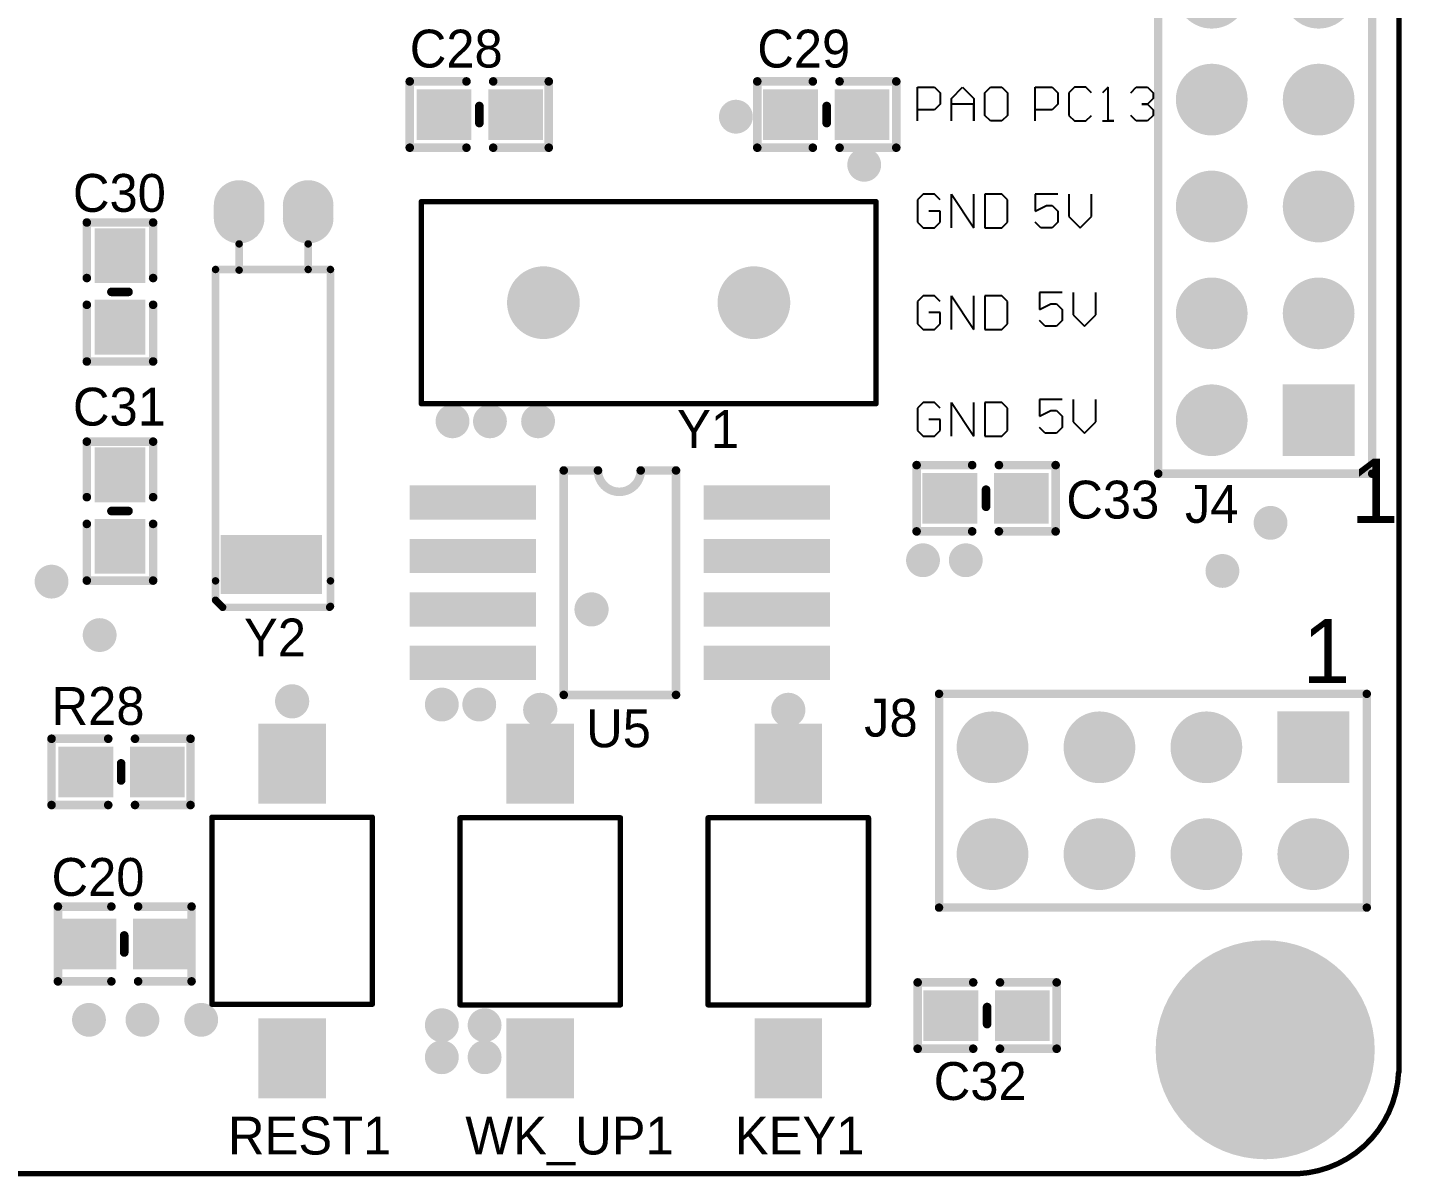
# Model space of a CAD drawing. Header units: millimetres. Extents: x 162.9 to 219.5, y 95.8 to 158.3.
# Drawn here: x 186.88 to 219.52, y 95.84 to 123.15 of the extents above; entities that cross this region are included whole.
import ezdxf

# ---------------------------------------------------------------- set-up
doc = ezdxf.new("R2010")
doc.units = ezdxf.units.MM
for name, color, linetype in [('KeepOutLayer', 6, 'Continuous'), ('MultiLayer', 9, 'Continuous'), ('TopOverlay', 2, 'Continuous'), ('TopSolder', 216, 'Continuous')]:
    doc.layers.add(name, color=color, linetype=linetype)

# ---------------------------------------------------------------- blocks, each defined once
blk = doc.blocks.new('SOIC8P_5')
at = {"layer": 'TopOverlay', "const_width": 0.2032}
for points in [[(-0.762, 3.4798), (-0.762, 4.318)], [(4.572, 4.318), (-0.762, 4.318)], [(4.572, 1.651), (4.572, 4.318)], [(-0.762, 1.651), (-0.762, 2.4638)], [(4.572, 1.651), (-0.762, 1.651)]]:
    blk.add_lwpolyline(points, dxfattribs=at)
at = {"layer": 'TopOverlay', "const_width": 0.1016}
for points in [[(-0.8128, 4.318, 1), (-0.7112, 4.318, 1)], [(-0.8128, 4.318, 1), (-0.7112, 4.318, 1)], [(4.5212, 4.318, 1), (4.6228, 4.318, 1)], [(4.5212, 4.318, 1), (4.6228, 4.318, 1)], [(-0.8128, 3.4798, 1), (-0.7112, 3.4798, 1)], [(-0.8128, 3.4798, 1), (-0.7112, 3.4798, 1)], [(-0.8128, 2.4638, 1), (-0.7112, 2.4638, 1)], [(-0.8128, 2.4638, 1), (-0.7112, 2.4638, 1)], [(-0.8128, 1.651, 1), (-0.7112, 1.651, 1)], [(-0.8128, 1.651, 1), (-0.7112, 1.651, 1)], [(4.5212, 1.651, 1), (4.6228, 1.651, 1)], [(4.5212, 1.651, 1), (4.6228, 1.651, 1)]]:
    blk.add_lwpolyline(points, format="xyb", close=True, dxfattribs=at)
at = {"layer": 'TopOverlay', "const_width": 0.2032}
blk.add_lwpolyline([(-0.762, 3.4798, -1), (-0.762, 2.4638)], format="xyb", dxfattribs=at)
at = {"layer": 'TopSolder'}
for points in [[(-0.4064, 4.9784), (0.4064, 4.9784), (-0.4064, 7.9756), (0.4064, 7.9756)], [(0.8636, 4.9784), (1.6764, 4.9784), (0.8636, 7.9756), (1.6764, 7.9756)], [(2.1336, 4.9784), (2.9464, 4.9784), (2.1336, 7.9756), (2.9464, 7.9756)], [(3.4036, 4.9784), (4.2164, 4.9784), (3.4036, 7.9756), (4.2164, 7.9756)], [(-0.4064, -2.0066), (0.4064, -2.0066), (-0.4064, 0.9906), (0.4064, 0.9906)], [(0.8636, -2.0066), (1.6764, -2.0066), (0.8636, 0.9906), (1.6764, 0.9906)], [(2.1336, -2.0066), (2.9464, -2.0066), (2.1336, 0.9906), (2.9464, 0.9906)], [(3.4036, -2.0066), (4.2164, -2.0066), (3.4036, 0.9906), (4.2164, 0.9906)]]:
    blk.add_solid(points, dxfattribs=at)
blk = doc.blocks.new('0603J_9')
at = {"layer": 'TopOverlay', "const_width": 0.203}
for points in [[(-0.762, -0.813), (-0.762, 0.762)], [(-0.762, 0.762), (0.558, 0.762)], [(1.193, 0.762), (2.54, 0.762)], [(2.54, -0.813), (2.54, 0.762)], [(0.887, -0.229), (0.887, 0.178)], [(-0.762, -0.813), (0.558, -0.813)], [(1.193, -0.813), (2.54, -0.813)]]:
    blk.add_lwpolyline(points, dxfattribs=at)
at = {"layer": 'TopOverlay', "const_width": 0.102}
for points in [[(-0.813, 0.762, 1), (-0.711, 0.762, 1)], [(-0.813, 0.762, 1), (-0.711, 0.762, 1)], [(0.507, 0.762, 1), (0.609, 0.762, 1)], [(1.142, 0.762, 1), (1.244, 0.762, 1)], [(2.489, 0.762, 1), (2.591, 0.762, 1)], [(2.489, 0.762, 1), (2.591, 0.762, 1)], [(0.836, 0.178, 1), (0.938, 0.178, 1)], [(0.836, -0.229, 1), (0.938, -0.229, 1)], [(-0.813, -0.813, 1), (-0.711, -0.813, 1)], [(-0.813, -0.813, 1), (-0.711, -0.813, 1)], [(0.507, -0.813, 1), (0.609, -0.813, 1)], [(1.142, -0.813, 1), (1.244, -0.813, 1)], [(2.489, -0.813, 1), (2.591, -0.813, 1)], [(2.489, -0.813, 1), (2.591, -0.813, 1)]]:
    blk.add_lwpolyline(points, format="xyb", close=True, dxfattribs=at)
at = {"layer": 'TopSolder'}
for points in [[(-0.626, 0.576), (-0.626, -0.627), (0.677, 0.576), (0.677, -0.627)], [(1.074, 0.576), (1.074, -0.627), (2.377, 0.576), (2.377, -0.627)]]:
    blk.add_solid(points, dxfattribs=at)
blk = doc.blocks.new('0603C_11')
at = {"layer": 'TopOverlay', "const_width": 0.203}
for points in [[(-0.738, -0.889), (-0.738, 0.889)], [(-0.738, 0.889), (0.532, 0.889)], [(1.167, 0.889), (2.437, 0.889)], [(2.437, -0.889), (2.437, 0.889)], [(0.838, -0.203), (0.838, 0.203)], [(-0.738, -0.889), (0.532, -0.889)], [(1.167, -0.889), (2.437, -0.889)]]:
    blk.add_lwpolyline(points, dxfattribs=at)
at = {"layer": 'TopOverlay', "const_width": 0.102}
for points in [[(-0.788, 0.889, 1), (-0.687, 0.889, 1)], [(-0.788, 0.889, 1), (-0.687, 0.889, 1)], [(0.482, 0.889, 1), (0.583, 0.889, 1)], [(1.117, 0.889, 1), (1.218, 0.889, 1)], [(2.387, 0.889, 1), (2.488, 0.889, 1)], [(2.387, 0.889, 1), (2.488, 0.889, 1)], [(0.787, 0.203, 1), (0.889, 0.203, 1)], [(0.787, -0.203, 1), (0.889, -0.203, 1)], [(-0.788, -0.889, 1), (-0.687, -0.889, 1)], [(-0.788, -0.889, 1), (-0.687, -0.889, 1)], [(0.482, -0.889, 1), (0.583, -0.889, 1)], [(1.117, -0.889, 1), (1.218, -0.889, 1)], [(2.387, -0.889, 1), (2.488, -0.889, 1)], [(2.387, -0.889, 1), (2.488, -0.889, 1)]]:
    blk.add_lwpolyline(points, format="xyb", close=True, dxfattribs=at)
at = {"layer": 'TopSolder'}
for points in [[(0.652, -0.602), (0.652, 0.602), (-0.652, -0.602), (-0.652, 0.602)], [(2.352, -0.602), (2.352, 0.602), (1.048, -0.602), (1.048, 0.602)]]:
    blk.add_solid(points, dxfattribs=at)
blk = doc.blocks.new('0603J_18')
at = {"layer": 'TopOverlay', "const_width": 0.203}
for points in [[(0.558, 0.762), (-0.762, 0.762)], [(-0.762, 0.762), (-0.762, -0.813)], [(2.54, 0.762), (1.193, 0.762)], [(2.54, 0.762), (2.54, -0.813)], [(0.887, 0.178), (0.887, -0.229)], [(0.558, -0.813), (-0.762, -0.813)], [(2.54, -0.813), (1.193, -0.813)]]:
    blk.add_lwpolyline(points, dxfattribs=at)
at = {"layer": 'TopOverlay', "const_width": 0.102}
for points in [[(-0.813, 0.762, 1), (-0.711, 0.762, 1)], [(-0.813, 0.762, 1), (-0.711, 0.762, 1)], [(0.507, 0.762, 1), (0.609, 0.762, 1)], [(1.142, 0.762, 1), (1.244, 0.762, 1)], [(2.489, 0.762, 1), (2.591, 0.762, 1)], [(2.489, 0.762, 1), (2.591, 0.762, 1)], [(0.836, 0.178, 1), (0.938, 0.178, 1)], [(0.836, -0.229, 1), (0.938, -0.229, 1)], [(-0.813, -0.813, 1), (-0.711, -0.813, 1)], [(-0.813, -0.813, 1), (-0.711, -0.813, 1)], [(0.507, -0.813, 1), (0.609, -0.813, 1)], [(1.142, -0.813, 1), (1.244, -0.813, 1)], [(2.489, -0.813, 1), (2.591, -0.813, 1)], [(2.489, -0.813, 1), (2.591, -0.813, 1)]]:
    blk.add_lwpolyline(points, format="xyb", close=True, dxfattribs=at)
at = {"layer": 'TopSolder'}
for points in [[(-0.626, 0.576), (-0.626, -0.627), (0.677, 0.576), (0.677, -0.627)], [(1.074, 0.576), (1.074, -0.627), (2.377, 0.576), (2.377, -0.627)]]:
    blk.add_solid(points, dxfattribs=at)
blk = doc.blocks.new('0603J_19')
at = {"layer": 'TopOverlay', "const_width": 0.203}
for points in [[(-0.762, 0.762), (0.558, 0.762)], [(-0.762, -0.813), (-0.762, 0.762)], [(1.193, 0.762), (2.54, 0.762)], [(2.54, -0.813), (2.54, 0.762)], [(0.887, -0.229), (0.887, 0.178)], [(-0.762, -0.813), (0.558, -0.813)], [(1.193, -0.813), (2.54, -0.813)]]:
    blk.add_lwpolyline(points, dxfattribs=at)
at = {"layer": 'TopOverlay', "const_width": 0.102}
for points in [[(-0.813, 0.762, 1), (-0.711, 0.762, 1)], [(-0.813, 0.762, 1), (-0.711, 0.762, 1)], [(0.507, 0.762, 1), (0.609, 0.762, 1)], [(1.142, 0.762, 1), (1.244, 0.762, 1)], [(2.489, 0.762, 1), (2.591, 0.762, 1)], [(2.489, 0.762, 1), (2.591, 0.762, 1)], [(0.836, 0.178, 1), (0.938, 0.178, 1)], [(0.836, -0.229, 1), (0.938, -0.229, 1)], [(-0.813, -0.813, 1), (-0.711, -0.813, 1)], [(-0.813, -0.813, 1), (-0.711, -0.813, 1)], [(0.507, -0.813, 1), (0.609, -0.813, 1)], [(1.142, -0.813, 1), (1.244, -0.813, 1)], [(2.489, -0.813, 1), (2.591, -0.813, 1)], [(2.489, -0.813, 1), (2.591, -0.813, 1)]]:
    blk.add_lwpolyline(points, format="xyb", close=True, dxfattribs=at)
at = {"layer": 'TopSolder'}
for points in [[(-0.626, 0.576), (-0.626, -0.627), (0.677, 0.576), (0.677, -0.627)], [(1.074, 0.576), (1.074, -0.627), (2.377, 0.576), (2.377, -0.627)]]:
    blk.add_solid(points, dxfattribs=at)
blk = doc.blocks.new('0603J_20')
at = {"layer": 'TopOverlay', "const_width": 0.203}
for points in [[(0.558, 0.762), (-0.762, 0.762)], [(-0.762, -0.813), (-0.762, 0.762)], [(2.54, 0.762), (1.193, 0.762)], [(2.54, -0.813), (2.54, 0.762)], [(0.887, -0.229), (0.887, 0.178)], [(0.558, -0.813), (-0.762, -0.813)], [(2.54, -0.813), (1.193, -0.813)]]:
    blk.add_lwpolyline(points, dxfattribs=at)
at = {"layer": 'TopOverlay', "const_width": 0.102}
for points in [[(-0.813, 0.762, 1), (-0.711, 0.762, 1)], [(-0.813, 0.762, 1), (-0.711, 0.762, 1)], [(0.507, 0.762, 1), (0.609, 0.762, 1)], [(1.142, 0.762, 1), (1.244, 0.762, 1)], [(2.489, 0.762, 1), (2.591, 0.762, 1)], [(2.489, 0.762, 1), (2.591, 0.762, 1)], [(0.836, 0.178, 1), (0.938, 0.178, 1)], [(0.836, -0.229, 1), (0.938, -0.229, 1)], [(-0.813, -0.813, 1), (-0.711, -0.813, 1)], [(-0.813, -0.813, 1), (-0.711, -0.813, 1)], [(0.507, -0.813, 1), (0.609, -0.813, 1)], [(1.142, -0.813, 1), (1.244, -0.813, 1)], [(2.489, -0.813, 1), (2.591, -0.813, 1)], [(2.489, -0.813, 1), (2.591, -0.813, 1)]]:
    blk.add_lwpolyline(points, format="xyb", close=True, dxfattribs=at)
at = {"layer": 'TopSolder'}
for points in [[(-0.626, 0.576), (-0.626, -0.627), (0.677, 0.576), (0.677, -0.627)], [(1.074, 0.576), (1.074, -0.627), (2.377, 0.576), (2.377, -0.627)]]:
    blk.add_solid(points, dxfattribs=at)
blk = doc.blocks.new('0603J_21')
at = {"layer": 'TopOverlay', "const_width": 0.203}
for points in [[(0.558, 0.762), (-0.762, 0.762)], [(-0.762, -0.813), (-0.762, 0.762)], [(2.54, 0.762), (1.193, 0.762)], [(2.54, -0.813), (2.54, 0.762)], [(0.887, -0.229), (0.887, 0.178)], [(0.558, -0.813), (-0.762, -0.813)], [(2.54, -0.813), (1.193, -0.813)]]:
    blk.add_lwpolyline(points, dxfattribs=at)
at = {"layer": 'TopOverlay', "const_width": 0.102}
for points in [[(-0.813, 0.762, 1), (-0.711, 0.762, 1)], [(-0.813, 0.762, 1), (-0.711, 0.762, 1)], [(0.507, 0.762, 1), (0.609, 0.762, 1)], [(1.142, 0.762, 1), (1.244, 0.762, 1)], [(2.489, 0.762, 1), (2.591, 0.762, 1)], [(2.489, 0.762, 1), (2.591, 0.762, 1)], [(0.836, 0.178, 1), (0.938, 0.178, 1)], [(0.836, -0.229, 1), (0.938, -0.229, 1)], [(-0.813, -0.813, 1), (-0.711, -0.813, 1)], [(-0.813, -0.813, 1), (-0.711, -0.813, 1)], [(0.507, -0.813, 1), (0.609, -0.813, 1)], [(1.142, -0.813, 1), (1.244, -0.813, 1)], [(2.489, -0.813, 1), (2.591, -0.813, 1)], [(2.489, -0.813, 1), (2.591, -0.813, 1)]]:
    blk.add_lwpolyline(points, format="xyb", close=True, dxfattribs=at)
at = {"layer": 'TopSolder'}
for points in [[(-0.626, 0.576), (-0.626, -0.627), (0.677, 0.576), (0.677, -0.627)], [(1.074, 0.576), (1.074, -0.627), (2.377, 0.576), (2.377, -0.627)]]:
    blk.add_solid(points, dxfattribs=at)
blk = doc.blocks.new('0603J_22')
at = {"layer": 'TopOverlay', "const_width": 0.203}
for points in [[(-0.762, 0.762), (0.558, 0.762)], [(-0.762, -0.813), (-0.762, 0.762)], [(1.193, 0.762), (2.54, 0.762)], [(2.54, -0.813), (2.54, 0.762)], [(0.887, -0.229), (0.887, 0.178)], [(-0.762, -0.813), (0.558, -0.813)], [(1.193, -0.813), (2.54, -0.813)]]:
    blk.add_lwpolyline(points, dxfattribs=at)
at = {"layer": 'TopOverlay', "const_width": 0.102}
for points in [[(-0.813, 0.762, 1), (-0.711, 0.762, 1)], [(-0.813, 0.762, 1), (-0.711, 0.762, 1)], [(0.507, 0.762, 1), (0.609, 0.762, 1)], [(1.142, 0.762, 1), (1.244, 0.762, 1)], [(2.489, 0.762, 1), (2.591, 0.762, 1)], [(2.489, 0.762, 1), (2.591, 0.762, 1)], [(0.836, 0.178, 1), (0.938, 0.178, 1)], [(0.836, -0.229, 1), (0.938, -0.229, 1)], [(-0.813, -0.813, 1), (-0.711, -0.813, 1)], [(-0.813, -0.813, 1), (-0.711, -0.813, 1)], [(0.507, -0.813, 1), (0.609, -0.813, 1)], [(1.142, -0.813, 1), (1.244, -0.813, 1)], [(2.489, -0.813, 1), (2.591, -0.813, 1)], [(2.489, -0.813, 1), (2.591, -0.813, 1)]]:
    blk.add_lwpolyline(points, format="xyb", close=True, dxfattribs=at)
at = {"layer": 'TopSolder'}
for points in [[(-0.626, 0.576), (-0.626, -0.627), (0.677, 0.576), (0.677, -0.627)], [(1.074, 0.576), (1.074, -0.627), (2.377, 0.576), (2.377, -0.627)]]:
    blk.add_solid(points, dxfattribs=at)
blk = doc.blocks.new('IDE15X2_2_54_26')
at = {"layer": 'MultiLayer', "const_width": 0.75}
for points in [[(-0.375, 2.54, 1), (0.375, 2.54, 1)], [(2.165, 2.54, 1), (2.915, 2.54, 1)], [(4.705, 2.54, 1), (5.455, 2.54, 1)], [(7.245, 2.54, 1), (7.995, 2.54, 1)], [(2.165, 0, 1), (2.915, 0, 1)], [(4.705, 0, 1), (5.455, 0, 1)], [(7.245, 0, 1), (7.995, 0, 1)]]:
    blk.add_lwpolyline(points, format="xyb", close=True, dxfattribs=at)
at = {"layer": 'MultiLayer'}
blk.add_solid([(-0.75, -0.75), (0.75, -0.75), (-0.75, 0.75), (0.75, 0.75)], dxfattribs=at)
at = {"layer": 'TopOverlay', "const_width": 0.2}
for points in [[(-1.27, 3.81), (-1.27, -1.27)], [(-1.27, 3.81), (36.83, 3.81)], [(-1.27, -1.27), (36.83, -1.27)]]:
    blk.add_lwpolyline(points, dxfattribs=at)
at = {"layer": 'TopOverlay', "const_width": 0.1}
for points in [[(-1.32, 3.81, 1), (-1.22, 3.81, 1)], [(-1.32, 3.81, 1), (-1.22, 3.81, 1)], [(-1.32, -1.27, 1), (-1.22, -1.27, 1)], [(-1.32, -1.27, 1), (-1.22, -1.27, 1)]]:
    blk.add_lwpolyline(points, format="xyb", close=True, dxfattribs=at)
at = {"layer": 'TopSolder', "const_width": 0.852}
for points in [[(-0.426, 2.54, 1), (0.426, 2.54, 1)], [(2.114, 2.54, 1), (2.966, 2.54, 1)], [(4.654, 2.54, 1), (5.506, 2.54, 1)], [(7.194, 2.54, 1), (8.046, 2.54, 1)], [(9.734, 2.54, 1), (10.586, 2.54, 1)], [(2.114, 0, 1), (2.966, 0, 1)], [(4.654, 0, 1), (5.506, 0, 1)], [(7.194, 0, 1), (8.046, 0, 1)], [(9.734, 0, 1), (10.586, 0, 1)]]:
    blk.add_lwpolyline(points, format="xyb", close=True, dxfattribs=at)
at = {"layer": 'TopSolder'}
blk.add_solid([(-0.852, -0.852), (0.852, -0.852), (-0.852, 0.852), (0.852, 0.852)], dxfattribs=at)
blk = doc.blocks.new('HDR2X4_30')
at = {"layer": 'MultiLayer', "const_width": 0.75}
for points in [[(-0.375, 2.54, 1), (0.375, 2.54, 1)], [(2.165, 2.54, 1), (2.915, 2.54, 1)], [(4.705, 2.54, 1), (5.455, 2.54, 1)], [(7.245, 2.54, 1), (7.995, 2.54, 1)], [(2.165, 0, 1), (2.915, 0, 1)], [(4.705, 0, 1), (5.455, 0, 1)], [(7.245, 0, 1), (7.995, 0, 1)]]:
    blk.add_lwpolyline(points, format="xyb", close=True, dxfattribs=at)
at = {"layer": 'MultiLayer'}
blk.add_solid([(-0.75, -0.75), (0.75, -0.75), (-0.75, 0.75), (0.75, 0.75)], dxfattribs=at)
at = {"layer": 'TopOverlay', "const_width": 0.2}
for points in [[(8.89, 3.81), (-1.27, 3.81)], [(-1.27, 3.81), (-1.27, -1.27)], [(8.89, 3.81), (8.89, -1.27)], [(8.89, -1.27), (-1.27, -1.27)]]:
    blk.add_lwpolyline(points, dxfattribs=at)
at = {"layer": 'TopOverlay', "const_width": 0.1}
for points in [[(-1.32, 3.81, 1), (-1.22, 3.81, 1)], [(-1.32, 3.81, 1), (-1.22, 3.81, 1)], [(8.84, 3.81, 1), (8.94, 3.81, 1)], [(8.84, 3.81, 1), (8.94, 3.81, 1)], [(-1.32, -1.27, 1), (-1.22, -1.27, 1)], [(-1.32, -1.27, 1), (-1.22, -1.27, 1)], [(8.84, -1.27, 1), (8.94, -1.27, 1)], [(8.84, -1.27, 1), (8.94, -1.27, 1)]]:
    blk.add_lwpolyline(points, format="xyb", close=True, dxfattribs=at)
at = {"layer": 'TopSolder', "const_width": 0.852}
for points in [[(-0.426, 2.54, 1), (0.426, 2.54, 1)], [(2.114, 2.54, 1), (2.966, 2.54, 1)], [(4.654, 2.54, 1), (5.506, 2.54, 1)], [(7.194, 2.54, 1), (8.046, 2.54, 1)], [(2.114, 0, 1), (2.966, 0, 1)], [(4.654, 0, 1), (5.506, 0, 1)], [(7.194, 0, 1), (8.046, 0, 1)]]:
    blk.add_lwpolyline(points, format="xyb", close=True, dxfattribs=at)
at = {"layer": 'TopSolder'}
blk.add_solid([(-0.852, -0.852), (0.852, -0.852), (-0.852, 0.852), (0.852, 0.852)], dxfattribs=at)
blk = doc.blocks.new('SW_SPST_32')
at = {"layer": 'TopOverlay', "const_width": 0.127}
for points in [[(1.27, 1.905), (1.27, -1.905)], [(1.27, 1.905), (5.715, 1.905)], [(5.715, 1.905), (5.715, -1.905)], [(1.27, -1.905), (5.715, -1.905)]]:
    blk.add_lwpolyline(points, dxfattribs=at)
at = {"layer": 'TopOverlay', "const_width": 0.0635}
for points in [[(1.238, 1.905, 1), (1.302, 1.905, 1)], [(1.238, 1.905, 1), (1.302, 1.905, 1)], [(5.683, 1.905, 1), (5.747, 1.905, 1)], [(5.683, 1.905, 1), (5.747, 1.905, 1)], [(1.238, -1.905, 1), (1.302, -1.905, 1)], [(1.238, -1.905, 1), (1.302, -1.905, 1)], [(5.683, -1.905, 1), (5.747, -1.905, 1)], [(5.683, -1.905, 1), (5.747, -1.905, 1)]]:
    blk.add_lwpolyline(points, format="xyb", close=True, dxfattribs=at)
at = {"layer": 'TopSolder'}
for points in [[(-0.952, -0.802), (0.952, -0.802), (-0.952, 0.802), (0.952, 0.802)], [(6.048, -0.802), (7.952, -0.802), (6.048, 0.802), (7.952, 0.802)]]:
    blk.add_solid(points, dxfattribs=at)
blk = doc.blocks.new('0603J_35')
at = {"layer": 'TopOverlay', "const_width": 0.203}
for points in [[(0.558, 0.762), (-0.762, 0.762)], [(-0.762, 0.762), (-0.762, -0.813)], [(2.54, 0.762), (1.193, 0.762)], [(2.54, 0.762), (2.54, -0.813)], [(0.887, 0.178), (0.887, -0.229)], [(0.558, -0.813), (-0.762, -0.813)], [(2.54, -0.813), (1.193, -0.813)]]:
    blk.add_lwpolyline(points, dxfattribs=at)
at = {"layer": 'TopOverlay', "const_width": 0.102}
for points in [[(-0.813, 0.762, 1), (-0.711, 0.762, 1)], [(-0.813, 0.762, 1), (-0.711, 0.762, 1)], [(0.507, 0.762, 1), (0.609, 0.762, 1)], [(1.142, 0.762, 1), (1.244, 0.762, 1)], [(2.489, 0.762, 1), (2.591, 0.762, 1)], [(2.489, 0.762, 1), (2.591, 0.762, 1)], [(0.836, 0.178, 1), (0.938, 0.178, 1)], [(0.836, -0.229, 1), (0.938, -0.229, 1)], [(-0.813, -0.813, 1), (-0.711, -0.813, 1)], [(-0.813, -0.813, 1), (-0.711, -0.813, 1)], [(0.507, -0.813, 1), (0.609, -0.813, 1)], [(1.142, -0.813, 1), (1.244, -0.813, 1)], [(2.489, -0.813, 1), (2.591, -0.813, 1)], [(2.489, -0.813, 1), (2.591, -0.813, 1)]]:
    blk.add_lwpolyline(points, format="xyb", close=True, dxfattribs=at)
at = {"layer": 'TopSolder'}
for points in [[(-0.626, 0.576), (-0.626, -0.627), (0.677, 0.576), (0.677, -0.627)], [(1.074, 0.576), (1.074, -0.627), (2.377, 0.576), (2.377, -0.627)]]:
    blk.add_solid(points, dxfattribs=at)
blk = doc.blocks.new('SW_SPST_39')
at = {"layer": 'TopOverlay', "const_width": 0.127}
for points in [[(1.27, -1.905), (1.27, 1.905)], [(5.715, 1.905), (1.27, 1.905)], [(5.715, -1.905), (5.715, 1.905)], [(5.715, -1.905), (1.27, -1.905)]]:
    blk.add_lwpolyline(points, dxfattribs=at)
at = {"layer": 'TopOverlay', "const_width": 0.0635}
for points in [[(1.238, 1.905, 1), (1.302, 1.905, 1)], [(1.238, 1.905, 1), (1.302, 1.905, 1)], [(5.683, 1.905, 1), (5.747, 1.905, 1)], [(5.683, 1.905, 1), (5.747, 1.905, 1)], [(1.238, -1.905, 1), (1.302, -1.905, 1)], [(1.238, -1.905, 1), (1.302, -1.905, 1)], [(5.683, -1.905, 1), (5.747, -1.905, 1)], [(5.683, -1.905, 1), (5.747, -1.905, 1)]]:
    blk.add_lwpolyline(points, format="xyb", close=True, dxfattribs=at)
at = {"layer": 'TopSolder'}
for points in [[(-0.952, -0.802), (0.952, -0.802), (-0.952, 0.802), (0.952, 0.802)], [(6.048, -0.802), (7.952, -0.802), (6.048, 0.802), (7.952, 0.802)]]:
    blk.add_solid(points, dxfattribs=at)
blk = doc.blocks.new('SW_SPST_41')
at = {"layer": 'TopOverlay', "const_width": 0.127}
for points in [[(1.27, 1.905), (1.27, -1.905)], [(1.27, 1.905), (5.715, 1.905)], [(5.715, 1.905), (5.715, -1.905)], [(1.27, -1.905), (5.715, -1.905)]]:
    blk.add_lwpolyline(points, dxfattribs=at)
at = {"layer": 'TopOverlay', "const_width": 0.0635}
for points in [[(1.238, 1.905, 1), (1.302, 1.905, 1)], [(1.238, 1.905, 1), (1.302, 1.905, 1)], [(5.683, 1.905, 1), (5.747, 1.905, 1)], [(5.683, 1.905, 1), (5.747, 1.905, 1)], [(1.238, -1.905, 1), (1.302, -1.905, 1)], [(1.238, -1.905, 1), (1.302, -1.905, 1)], [(5.683, -1.905, 1), (5.747, -1.905, 1)], [(5.683, -1.905, 1), (5.747, -1.905, 1)]]:
    blk.add_lwpolyline(points, format="xyb", close=True, dxfattribs=at)
at = {"layer": 'TopSolder'}
for points in [[(-0.952, -0.802), (0.952, -0.802), (-0.952, 0.802), (0.952, 0.802)], [(6.048, -0.802), (7.952, -0.802), (6.048, 0.802), (7.952, 0.802)]]:
    blk.add_solid(points, dxfattribs=at)
blk = doc.blocks.new('REC_20M44_42')
at = {"layer": 'MultiLayer', "const_width": 0.762}
for points in [[(-0.381, 0, 1), (0.381, 0, 1)], [(4.619, 0, 1), (5.381, 0, 1)]]:
    blk.add_lwpolyline(points, format="xyb", close=True, dxfattribs=at)
at = {"layer": 'TopOverlay', "const_width": 0.127}
for points in [[(-2.9, 2.4), (7.9, 2.4)], [(-2.9, -2.4), (-2.9, 2.4)], [(7.9, -2.4), (7.9, 2.4)], [(-2.9, -2.4), (7.9, -2.4)]]:
    blk.add_lwpolyline(points, dxfattribs=at)
at = {"layer": 'TopOverlay', "const_width": 0.0635}
for points in [[(-2.932, 2.4, 1), (-2.868, 2.4, 1)], [(-2.932, 2.4, 1), (-2.868, 2.4, 1)], [(7.868, 2.4, 1), (7.932, 2.4, 1)], [(7.868, 2.4, 1), (7.932, 2.4, 1)], [(-2.932, -2.4, 1), (-2.868, -2.4, 1)], [(-2.932, -2.4, 1), (-2.868, -2.4, 1)], [(7.868, -2.4, 1), (7.932, -2.4, 1)], [(7.868, -2.4, 1), (7.932, -2.4, 1)]]:
    blk.add_lwpolyline(points, format="xyb", close=True, dxfattribs=at)
at = {"layer": 'TopSolder', "const_width": 0.864}
for points in [[(-0.432, 0, 1), (0.432, 0, 1)], [(4.568, 0, 1), (5.432, 0, 1)]]:
    blk.add_lwpolyline(points, format="xyb", close=True, dxfattribs=at)
blk = doc.blocks.new('32_768__43')
at = {"layer": 'MultiLayer', "const_width": 1}
for points in [[(0, 0.15), (0, -0.15)], [(1.64, 0.15), (1.64, -0.15)]]:
    blk.add_lwpolyline(points, dxfattribs=at)
at = {"layer": 'MultiLayer', "const_width": 0.5}
for points in [[(-0.25, 0.15, 1), (0.25, 0.15, 1)], [(-0.25, -0.15, 1), (0.25, -0.15, 1)], [(1.39, 0.15, 1), (1.89, 0.15, 1)], [(1.39, -0.15, 1), (1.89, -0.15, 1)]]:
    blk.add_lwpolyline(points, format="xyb", close=True, dxfattribs=at)
at = {"layer": 'TopOverlay', "const_width": 0.178}
for points in [[(-0.508, 9.398), (-0.53, 9.376)], [(2.032, 9.398), (-0.508, 9.398)], [(2.2, 9.23), (2.032, 9.398)], [(-0.53, 9.376), (-0.53, 8.77)], [(2.2, 9.23), (2.2, 8.77)], [(-0.53, 8.77), (-0.53, 1.37)], [(2.2, 8.77), (2.2, 1.37)], [(2.2, 1.37), (-0.53, 1.37)], [(0, 1.37), (0, 0.762)], [(1.64, 1.386), (1.64, 0.762)]]:
    blk.add_lwpolyline(points, dxfattribs=at)
at = {"layer": 'TopOverlay', "const_width": 0.0889}
for points in [[(-0.552, 9.398, 1), (-0.464, 9.398, 1)], [(-0.552, 9.398, 1), (-0.464, 9.398, 1)], [(1.988, 9.398, 1), (2.076, 9.398, 1)], [(1.988, 9.398, 1), (2.076, 9.398, 1)], [(-0.574, 9.376, 1), (-0.486, 9.376, 1)], [(-0.574, 9.376, 1), (-0.486, 9.376, 1)], [(2.156, 9.23, 1), (2.244, 9.23, 1)], [(2.156, 9.23, 1), (2.244, 9.23, 1)], [(-0.574, 8.77, 1), (-0.486, 8.77, 1)], [(-0.574, 8.77, 1), (-0.486, 8.77, 1)], [(2.156, 8.77, 1), (2.244, 8.77, 1)], [(2.156, 8.77, 1), (2.244, 8.77, 1)], [(-0.574, 1.37, 1), (-0.486, 1.37, 1)], [(-0.574, 1.37, 1), (-0.486, 1.37, 1)], [(-0.044, 1.37, 1), (0.044, 1.37, 1)], [(1.596, 1.386, 1), (1.684, 1.386, 1)], [(2.156, 1.37, 1), (2.244, 1.37, 1)], [(2.156, 1.37, 1), (2.244, 1.37, 1)], [(-0.044, 0.762, 1), (0.044, 0.762, 1)], [(1.596, 0.762, 1), (1.684, 0.762, 1)]]:
    blk.add_lwpolyline(points, format="xyb", close=True, dxfattribs=at)
at = {"layer": 'TopSolder', "const_width": 1.203}
for points in [[(0, 0.15), (0, -0.15)], [(1.64, 0.15), (1.64, -0.15)]]:
    blk.add_lwpolyline(points, dxfattribs=at)
at = {"layer": 'TopSolder', "const_width": 0.602}
for points in [[(-0.301, 0.15, 1), (0.301, 0.15, 1)], [(1.339, 0.15, 1), (1.941, 0.15, 1)], [(-0.301, -0.15, 1), (0.301, -0.15, 1)], [(1.339, -0.15, 1), (1.941, -0.15, 1)]]:
    blk.add_lwpolyline(points, format="xyb", close=True, dxfattribs=at)
at = {"layer": 'TopSolder'}
blk.add_solid([(2.077, 7.68), (2.077, 9.083), (-0.326, 7.68), (-0.326, 9.083)], dxfattribs=at)

msp = doc.modelspace()

# ---------------------------------------------------------------- linework, layer by layer
at = {"layer": 'KeepOutLayer', "const_width": 0.127}
for points in [[(219.456, 98.319), (219.456, 155.574)], [(165.354, 95.91), (216.814, 95.91)]]:
    msp.add_lwpolyline(points, dxfattribs=at)
msp.add_lwpolyline([(219.449, 98.319, -0.414205), (216.814, 95.91)], format="xyb", dxfattribs=at)
at = {"layer": 'KeepOutLayer', "const_width": 0.0635}
for points in [[(219.417, 98.319, 1), (219.481, 98.319, 1)], [(219.424, 98.319, 1), (219.488, 98.319, 1)], [(216.783, 95.91, 1), (216.846, 95.91, 1)], [(216.783, 95.91, 1), (216.846, 95.91, 1)]]:
    msp.add_lwpolyline(points, format="xyb", close=True, dxfattribs=at)
at = {"layer": 'MultiLayer'}
for points, const_width in [([(203.558, 121.031, 1), (203.858, 121.031, 1)], 0.3), ([(206.606, 119.888, 1), (206.906, 119.888, 1)], 0.3), ([(196.827, 113.792, 1), (197.127, 113.792, 1)], 0.3), ([(197.716, 113.792, 1), (198.016, 113.792, 1)], 0.3), ([(198.859, 113.792, 1), (199.159, 113.792, 1)], 0.3), ([(216.258, 111.379, 1), (216.558, 111.379, 1)], 0.3), ([(208.003, 110.49, 1), (208.303, 110.49, 1)], 0.3), ([(209.019, 110.49, 1), (209.319, 110.49, 1)], 0.3), ([(215.115, 110.236, 1), (215.415, 110.236, 1)], 0.3), ([(187.302, 109.982, 1), (187.602, 109.982, 1)], 0.3), ([(200.127, 109.322, 1), (200.431, 109.322, 1)], 0.305), ([(188.445, 108.712, 1), (188.745, 108.712, 1)], 0.3), ([(193.015, 107.137, 1), (193.319, 107.137, 1)], 0.305), ([(196.573, 107.061, 1), (196.873, 107.061, 1)], 0.3), ([(197.462, 107.061, 1), (197.762, 107.061, 1)], 0.3), ([(198.907, 106.934, 1), (199.212, 106.934, 1)], 0.305), ([(204.8, 106.934, 1), (205.105, 106.934, 1)], 0.305), ([(215.031, 98.857, 1), (217.531, 98.857, 1)], 2.5), ([(188.191, 99.568, 1), (188.491, 99.568, 1)], 0.3), ([(189.461, 99.568, 1), (189.761, 99.568, 1)], 0.3), ([(190.858, 99.568, 1), (191.158, 99.568, 1)], 0.3), ([(196.573, 99.441, 1), (196.873, 99.441, 1)], 0.3), ([(197.589, 99.441, 1), (197.889, 99.441, 1)], 0.3), ([(196.573, 98.679, 1), (196.873, 98.679, 1)], 0.3), ([(197.589, 98.679, 1), (197.889, 98.679, 1)], 0.3)]:
    msp.add_lwpolyline(points, format="xyb", close=True, dxfattribs=dict(at, const_width=const_width))
at = {"layer": 'TopOverlay'}
for p, q in [((208.026, 120.929), (208.026, 121.729)), ((208.026, 121.729), (208.426, 121.729)), ((208.426, 121.729), (208.559, 121.596)), ((208.559, 121.596), (208.559, 121.329)), ((208.826, 121.463), (209.092, 121.729)), ((208.826, 120.929), (208.826, 121.463)), ((209.092, 121.729), (209.359, 121.463)), ((209.359, 121.463), (209.359, 120.929)), ((209.625, 121.596), (209.759, 121.729)), ((209.625, 121.063), (209.625, 121.596)), ((209.759, 121.729), (210.025, 121.729)), ((210.025, 121.729), (210.159, 121.596)), ((210.159, 121.596), (210.159, 121.063)), ((210.82, 120.929), (210.82, 121.729)), ((210.82, 121.729), (211.22, 121.729)), ((211.22, 121.729), (211.353, 121.596)), ((211.353, 121.596), (211.353, 121.329)), ((211.753, 121.729), (211.62, 121.596)), ((211.62, 121.596), (211.62, 121.063)), ((212.02, 121.729), (211.753, 121.729)), ((212.153, 121.596), (212.02, 121.729)), ((212.553, 121.729), (212.419, 121.596)), ((212.553, 120.929), (212.553, 121.729)), ((213.086, 121.596), (213.219, 121.729)), ((213.219, 121.729), (213.486, 121.729)), ((213.486, 121.729), (213.619, 121.596)), ((213.619, 121.463), (213.486, 121.329)), ((213.619, 121.596), (213.619, 121.463)), ((208.426, 121.196), (208.026, 121.196)), ((208.559, 121.329), (208.426, 121.196)), ((209.359, 121.329), (208.826, 121.329)), ((209.359, 120.929), (209.359, 121.329)), ((211.22, 121.196), (210.82, 121.196)), ((211.353, 121.329), (211.22, 121.196)), ((213.486, 121.329), (213.353, 121.329)), ((213.353, 121.329), (213.486, 121.329)), ((213.486, 121.329), (213.619, 121.196)), ((213.619, 121.196), (213.619, 121.063)), ((209.759, 120.929), (209.625, 121.063)), ((210.025, 120.929), (209.759, 120.929)), ((210.159, 121.063), (210.025, 120.929)), ((211.62, 121.063), (211.753, 120.929)), ((211.753, 120.929), (212.02, 120.929)), ((212.02, 120.929), (212.153, 121.063)), ((212.419, 120.929), (212.686, 120.929)), ((212.686, 120.929), (212.553, 120.929)), ((213.219, 120.929), (213.086, 121.063)), ((213.486, 120.929), (213.219, 120.929)), ((213.619, 121.063), (213.486, 120.929)), ((208.159, 119.189), (208.026, 119.056)), ((208.426, 119.189), (208.159, 119.189)), ((208.559, 119.056), (208.426, 119.189)), ((208.826, 118.389), (208.826, 119.189)), ((208.826, 119.189), (209.359, 118.389)), ((209.359, 118.389), (209.359, 119.189)), ((209.625, 119.189), (209.625, 118.389)), ((210.025, 119.189), (209.625, 119.189)), ((210.159, 119.056), (210.025, 119.189)), ((211.353, 119.189), (210.82, 119.189)), ((210.82, 119.189), (210.82, 118.789)), ((211.62, 119.189), (211.62, 118.656)), ((212.153, 118.656), (212.153, 119.189)), ((208.026, 119.056), (208.026, 118.523)), ((210.159, 118.523), (210.159, 119.056)), ((210.82, 118.789), (211.087, 118.923)), ((211.087, 118.923), (211.22, 118.923)), ((211.22, 118.923), (211.353, 118.789)), ((208.026, 118.523), (208.159, 118.389)), ((208.559, 118.789), (208.293, 118.789)), ((208.426, 118.389), (208.559, 118.523)), ((208.559, 118.523), (208.559, 118.789)), ((210.025, 118.389), (210.159, 118.523)), ((210.953, 118.389), (210.82, 118.523)), ((211.353, 118.523), (211.22, 118.389)), ((211.353, 118.789), (211.353, 118.523)), ((211.62, 118.656), (211.886, 118.389)), ((211.886, 118.389), (212.153, 118.656)), ((208.159, 118.389), (208.426, 118.389)), ((209.625, 118.389), (210.025, 118.389)), ((211.22, 118.389), (210.953, 118.389)), ((211.455, 116.852), (210.922, 116.852)), ((210.922, 116.852), (210.922, 116.452)), ((211.721, 116.852), (211.721, 116.319)), ((212.255, 116.319), (212.255, 116.852)), ((208.159, 116.776), (208.026, 116.643)), ((208.026, 116.643), (208.026, 116.11)), ((208.426, 116.776), (208.159, 116.776)), ((208.559, 116.643), (208.426, 116.776)), ((208.826, 115.976), (208.826, 116.776)), ((208.826, 116.776), (209.359, 115.976)), ((209.359, 115.976), (209.359, 116.776)), ((209.625, 116.776), (209.625, 115.976)), ((210.025, 116.776), (209.625, 116.776)), ((210.159, 116.643), (210.025, 116.776)), ((210.159, 116.11), (210.159, 116.643)), ((210.922, 116.452), (211.188, 116.586)), ((211.188, 116.586), (211.321, 116.586)), ((211.321, 116.586), (211.455, 116.452)), ((208.559, 116.376), (208.293, 116.376)), ((208.559, 116.11), (208.559, 116.376)), ((211.455, 116.452), (211.455, 116.186)), ((211.721, 116.319), (211.988, 116.053)), ((211.988, 116.053), (212.255, 116.319)), ((208.026, 116.11), (208.159, 115.976)), ((208.159, 115.976), (208.426, 115.976)), ((208.426, 115.976), (208.559, 116.11)), ((209.625, 115.976), (210.025, 115.976)), ((210.025, 115.976), (210.159, 116.11)), ((211.055, 116.053), (210.922, 116.186)), ((211.321, 116.053), (211.055, 116.053)), ((211.455, 116.186), (211.321, 116.053)), ((211.455, 114.312), (210.922, 114.312)), ((210.922, 114.312), (210.922, 113.912)), ((211.721, 114.312), (211.721, 113.779)), ((212.255, 113.779), (212.255, 114.312)), ((208.159, 114.236), (208.026, 114.103)), ((208.026, 114.103), (208.026, 113.57)), ((208.426, 114.236), (208.159, 114.236)), ((208.559, 114.103), (208.426, 114.236)), ((208.826, 113.436), (208.826, 114.236)), ((208.826, 114.236), (209.359, 113.436)), ((209.359, 113.436), (209.359, 114.236)), ((209.625, 114.236), (209.625, 113.436)), ((210.025, 114.236), (209.625, 114.236)), ((210.159, 114.103), (210.025, 114.236)), ((210.159, 113.57), (210.159, 114.103)), ((210.922, 113.912), (211.188, 114.046)), ((211.188, 114.046), (211.321, 114.046)), ((211.321, 114.046), (211.455, 113.912)), ((211.455, 113.912), (211.455, 113.646)), ((208.559, 113.836), (208.293, 113.836)), ((208.559, 113.57), (208.559, 113.836)), ((211.055, 113.513), (210.922, 113.646)), ((211.455, 113.646), (211.321, 113.513)), ((211.721, 113.779), (211.988, 113.513)), ((211.988, 113.513), (212.255, 113.779)), ((208.026, 113.57), (208.159, 113.436)), ((208.159, 113.436), (208.426, 113.436)), ((208.426, 113.436), (208.559, 113.57)), ((209.625, 113.436), (210.025, 113.436)), ((210.025, 113.436), (210.159, 113.57)), ((211.321, 113.513), (211.055, 113.513))]:
    msp.add_line(p, q, dxfattribs=at)
at = {"layer": 'TopSolder'}
for points, const_width in [([(203.507, 121.031, 1), (203.909, 121.031, 1)], 0.402), ([(206.555, 119.888, 1), (206.957, 119.888, 1)], 0.402), ([(196.776, 113.792, 1), (197.178, 113.792, 1)], 0.402), ([(197.665, 113.792, 1), (198.067, 113.792, 1)], 0.402), ([(198.808, 113.792, 1), (199.21, 113.792, 1)], 0.402), ([(216.207, 111.379, 1), (216.609, 111.379, 1)], 0.402), ([(207.952, 110.49, 1), (208.354, 110.49, 1)], 0.402), ([(208.968, 110.49, 1), (209.37, 110.49, 1)], 0.402), ([(187.251, 109.982, 1), (187.653, 109.982, 1)], 0.402), ([(215.064, 110.236, 1), (215.466, 110.236, 1)], 0.402), ([(200.076, 109.322, 1), (200.482, 109.322, 1)], 0.406), ([(188.394, 108.712, 1), (188.796, 108.712, 1)], 0.402), ([(192.964, 107.137, 1), (193.37, 107.137, 1)], 0.406), ([(196.522, 107.061, 1), (196.924, 107.061, 1)], 0.402), ([(197.411, 107.061, 1), (197.813, 107.061, 1)], 0.402), ([(198.857, 106.934, 1), (199.263, 106.934, 1)], 0.406), ([(204.749, 106.934, 1), (205.156, 106.934, 1)], 0.406), ([(214.98, 98.857, 1), (217.582, 98.857, 1)], 2.602), ([(188.14, 99.568, 1), (188.542, 99.568, 1)], 0.402), ([(189.41, 99.568, 1), (189.812, 99.568, 1)], 0.402), ([(190.807, 99.568, 1), (191.209, 99.568, 1)], 0.402), ([(196.522, 99.441, 1), (196.924, 99.441, 1)], 0.402), ([(197.538, 99.441, 1), (197.94, 99.441, 1)], 0.402), ([(196.522, 98.679, 1), (196.924, 98.679, 1)], 0.402), ([(197.538, 98.679, 1), (197.94, 98.679, 1)], 0.402)]:
    msp.add_lwpolyline(points, format="xyb", close=True, dxfattribs=dict(at, const_width=const_width))

# ---------------------------------------------------------------- block references
for name, p, rotation in [('IDE15X2_2_54_26', (217.551, 113.817), 90), ('0603J_18', (198.501, 121.056), 180), ('32_768__43', (193.548, 118.77), 180), ('0603J_20', (189.103, 117.754), 270), ('0603J_21', (189.103, 112.547), 270), ('SOIC8P_5', (197.968, 111.862), 270), ('HDR2X4_30', (217.424, 106.045), 180), ('SW_SPST_39', (193.167, 105.654), 270), ('SW_SPST_41', (199.06, 98.654), 90), ('SW_SPST_32', (204.953, 98.654), 90), ('0603J_35', (189.992, 105.435), 180)]:
    msp.add_blockref(name, p, dxfattribs=dict(rotation=rotation))
for name, p in [('0603J_19', (204.978, 121.107)), ('REC_20M44_42', (199.136, 116.611)), ('0603J_9', (208.763, 111.989)), ('0603C_11', (188.341, 101.371)), ('0603J_22', (208.788, 99.695))]:
    msp.add_blockref(name, p)

# ---------------------------------------------------------------- texts
at = {"layer": 'TopOverlay'}
for s, height, p in [('C28', 0.9, (195.961, 122.199)), ('C29', 0.9, (204.216, 122.199)), ('C30', 0.9, (187.96, 118.77)), ('C31', 0.9, (187.96, 113.69)), ('Y1', 0.9, (202.311, 113.157)), ('1', 1.524, (218.313, 111.379)), ('C33', 0.9, (211.557, 111.481)), ('J4', 0.9, (214.376, 111.379)), ('Y2', 0.9, (192.024, 108.204)), ('1', 1.524, (217.17, 107.569)), ('R28', 0.9, (187.452, 106.578)), ('J8', 0.9, (206.756, 106.299)), ('U5', 0.9, (200.152, 106.045)), ('C20', 0.9, (187.452, 102.514)), ('C32', 0.9, (208.407, 97.663)), ('REST1', 0.9, (191.643, 96.368)), ('WK_UP1', 0.9, (197.282, 96.368)), ('KEY1', 0.9, (203.683, 96.368))]:
    msp.add_text(s, height=height, dxfattribs=at).set_placement(p)

doc.saveas('drawing.dxf')
